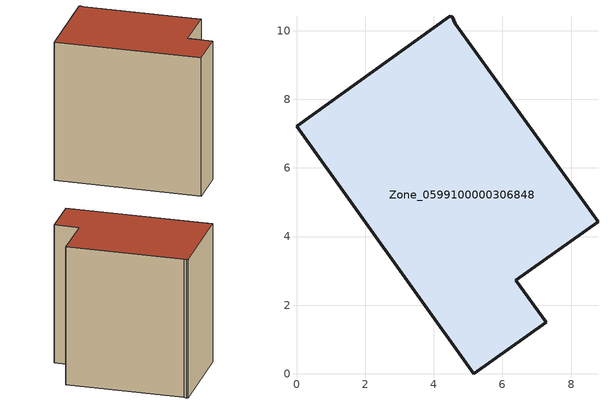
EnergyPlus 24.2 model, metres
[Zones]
Zone_0599100000306848
 floor ground (C_G): 4.47,10.42 4.54,10.4 4.63,10.2 8.79,4.43 6.39,2.72 7.27,1.5 5.17,0 0,7.21 z0
 wall outside (C_F): 5.17,0 7.27,1.5 6.39,2.72 8.79,4.43 4.63,10.2 4.54,10.4 4.47,10.42 0,7.21 5.17,0 z0:8.75
 roof outside (C_R): 4.54,10.4 4.47,10.42 0,7.21 5.17,0 7.27,1.5 6.39,2.72 8.79,4.43 4.63,10.2 z8.75
[BUILDING]
Pand.0599100000306848: North Axis=0; Terrain=City; Loads Convergence Tolerance Value=0.04; Temperature Convergence Tolerance Value=0.4; Solar Distribution=FullExterior; Maximum Number of Warmup Days=25; Minimum Number of Warmup Days=1
[Site:Location]
Rotterdam.The.Hague.AP_ZH_NLD Design_Conditions: Latitude=51.96; Longitude=4.45; Time Zone=1; Elevation=-4.5
[SITE:GROUNDTEMPERATURE:BUILDINGSURFACE]
18, 18, 18, 18, 18, 18, 18, 18, 18, 18, 18, 18
[MATERIAL] Thermal Absorptance=0.9; Solar Absorptance=0.7; Visible Absorptance=0.7
Name | Roughness | Thickness | Conductivity | Density | Specific Heat
G.TC.1975-1991 | MediumSmooth | 0.15 | 0.288461 | 540 | 1210
F.TC.1975-1991 | Rough | 0.3 | 0.230769 | 1920 | 840
R.TC.1975-1991 | MediumRough | 0.2 | 0.153846 | 1500 | 1000
[CONSTRUCTION]
C_G: G.TC.1975-1991
C_F: F.TC.1975-1991
C_R: R.TC.1975-1991
[ZONE]
Zone_0599100000306848: Type=1; Multiplier=1; Ceiling Height=Autocalculate; Volume=Autocalculate; Floor Area=autocalculate; Part of Total Floor Area=Yes
[ZONEINFILTRATION:DESIGNFLOWRATE]
Infil_Zone_0599100000306848: Zone or ZoneList or Space or SpaceList=Zone_0599100000306848; Schedule=AlwaysOn; Design Flow Rate Calculation Method=Flow/Area; Flow Rate per Floor Area=0.003; Constant Term Coefficient=1; Temperature Term Coefficient=0; Velocity Term Coefficient=0; Velocity Squared Term Coefficient=0
[HVACTEMPLATE:ZONE:IDEALLOADSAIRSYSTEM]
Zone_0599100000306848: Maximum Heating Supply Air Temperature=50; Minimum Cooling Supply Air Temperature=13; Maximum Heating Supply Air Humidity Ratio=0.0156; Minimum Cooling Supply Air Humidity Ratio=0.0077; Heating Limit=NoLimit; Cooling Limit=NoLimit; Dehumidification Control Type=ConstantSensibleHeatRatio; Cooling Sensible Heat Ratio=0.7; Dehumidification Setpoint=60; Humidification Control Type=None; Humidification Setpoint=30; Outdoor Air Method=None; Outdoor Air Flow Rate per Person=0.00944; Outdoor Air Flow Rate per Zone Floor Area=0; Outdoor Air Flow Rate per Zone=0; Demand Controlled Ventilation Type=None; Outdoor Air Economizer Type=NoEconomizer; Heat Recovery Type=None; Sensible Heat Recovery Effectiveness=0.7; Latent Heat Recovery Effectiveness=0.65
[ZONECONTROL:THERMOSTAT]
ThermostatControl_Zone_0599100000306848: Zone or ZoneList=Zone_0599100000306848; Control Type Schedule=DualSetpointControlType; Control 1=Thermostat_Zone_0599100000306848; Temperature Difference Between Cutout And Setpoint=0
[THERMOSTATSETPOINT:DUALSETPOINT]
Thermostat_Zone_0599100000306848: Heating Setpoint Temperature Schedule=HeatingSetpoint_Zone_0599100000306848; Cooling Setpoint Temperature Schedule=CoolingSetpoint_Zone_0599100000306848
[SCHEDULE:COMPACT]
HeatingSetpoint_Zone_0599100000306848: Through: 12/31, For: AllDays, Until: 24:00, 21
CoolingSetpoint_Zone_0599100000306848: Through: 12/31, For: AllDays, Until: 24:00, 24
DualSetpointControlType: Through: 12/31, For: AllDays, Until: 24:00, 4
AlwaysOn: Through: 12/31, For: AllDays, Until: 24:00, 1
